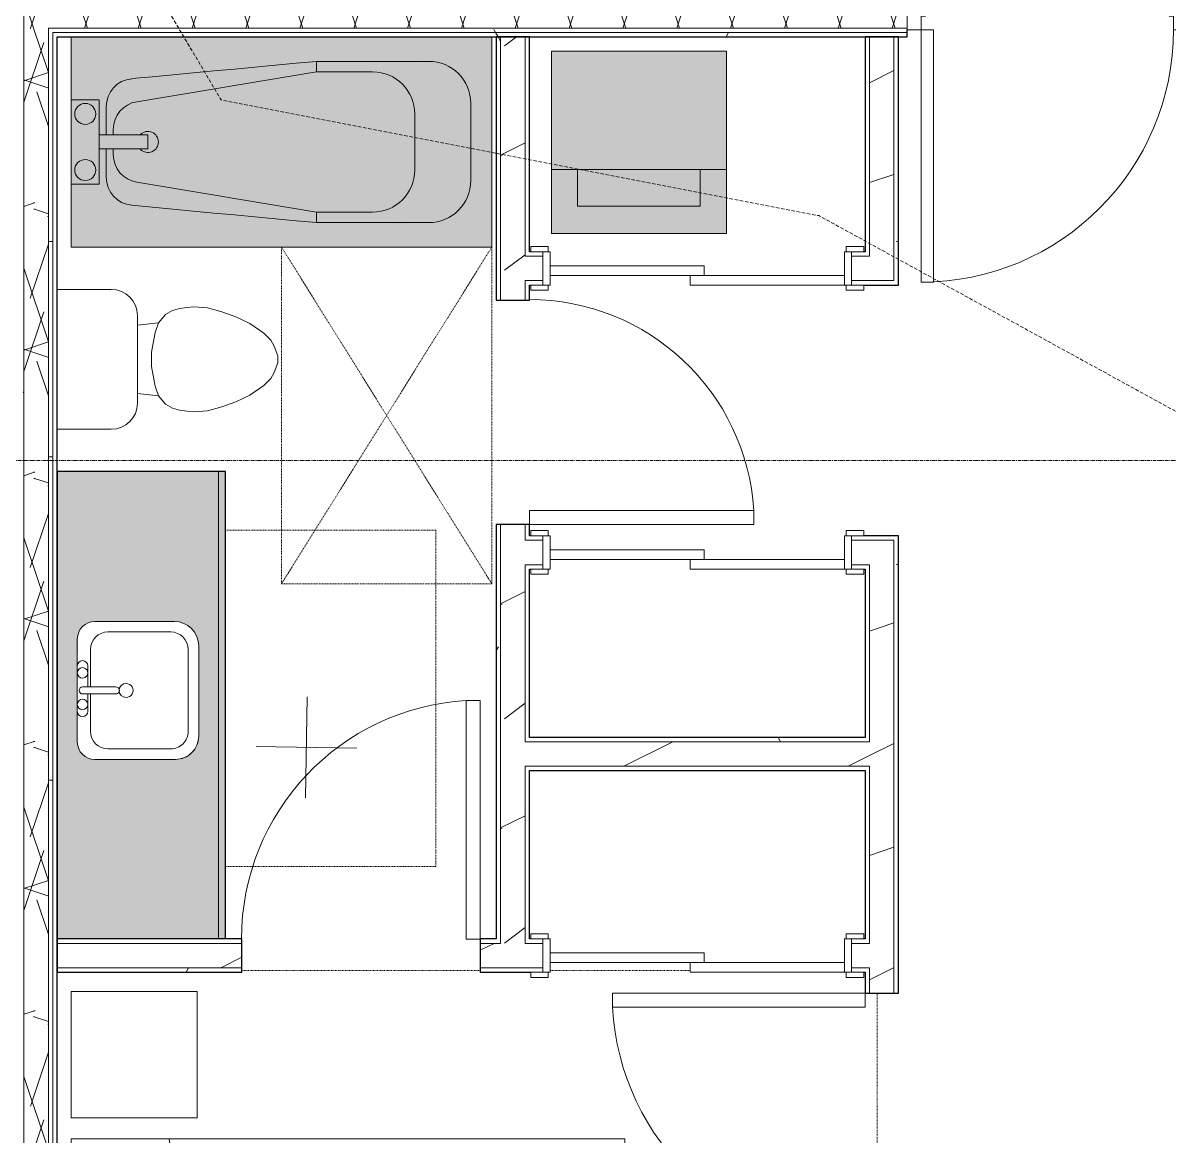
# Model space of a CAD drawing. Header units: inches. Extents: x -10205 to 13964, y -460 to 30702.
# Drawn here: x -3427 to -3263.5, y 10102.2 to 10261 of the extents above; entities that cross this region are included whole.
import ezdxf

# ---------------------------------------------------------------- set-up
doc = ezdxf.new("R2010")
doc.units = ezdxf.units.IN
doc.header["$MEASUREMENT"] = 0
for name, pattern in [('Dash 1_16_', [0.125, 0.0625, -0.0625]), ('Grid Line 1_2_', [0.875, 0.5, -0.125, 0.125, -0.125]), ('Hidden 1_8_', [0.1875, 0.125, -0.0625]), ('IMPORT-DASHED _2_', [0.75, 0.5, -0.25])]:
    doc.linetypes.add(name, pattern=pattern)
for name, color, linetype, lineweight in [('0-1', 7, 'Continuous', 5), ('0-4', 7, 'Continuous', 9), ('00base_6150001_dwg', 147, 'Continuous', 13), ('4', 147, 'Continuous', 13), ('A-DETL-HDLN-1', 7, 'Hidden 1_8_', 9), ('A-DOOR', 31, 'Continuous', 9), ('A-DOOR-3', 7, 'Continuous', 9), ('A-DOOR-4', 250, 'Continuous', 13), ('A-DOOR-6', 31, 'Continuous', 13), ('A-DOOR-FRAM', 31, 'Continuous', 13), ('A-DOOR-FRAM-2', 250, 'Continuous', 13), ('A-WALL', 113, 'Continuous', 9), ('A-WALL-5', 130, 'Continuous', 25), ('A-WALL-6', 7, 'Continuous', 9), ('A-WALL-PATT-3', 7, 'Continuous', 9), ('A-WALL-PATT-4', 8, 'Continuous', 9), ('A-WALL-PATT-5', 111, 'Continuous', 9), ('E_TOPO_DTM_Contours_Major', 147, 'IMPORT-DASHED _2_', 13), ('I-FURN-3', 7, 'Continuous', 9), ('I-FURN-HDLN-2', 254, 'Dash 1_16_', 9), ('I-WALL-2', 2, 'Continuous', 25), ('P-SANR-FIXT-1', 8, 'Continuous', 9), ('P-SANR-FIXT-5', 7, 'Continuous', 9), ('P-SANR-FIXT-6', 254, 'Continuous', 9), ('Q-CASE-2', 254, 'Continuous', 9), ('Q-CASE-5', 130, 'Continuous', 25), ('Q-CASE-6', 7, 'Continuous', 9), ('S-GRID-1', 1, 'Grid Line 1_2_', 9)]:
    doc.layers.add(name, color=color, linetype=linetype, lineweight=lineweight)
pattern_1 = [(0, (0, 0), (61.44, 15.36), [2.534, -43.546, 2.534, -43.546, -245.76]), (0, (0, 0), (61.44, 15.36), [-92.16, 2.534, -89.626, 2.534, -43.546, -107.52]), (0, (0, 0), (61.44, 15.36), [-230.4, 2.534, -28.186, 2.534, -74.266]), (120, (23.04, 7.68), (-44.02215, 45.5286), [2.534, -43.546, 2.534, -43.546, -245.76]), (120, (23.04, 7.68), (-44.02215, 45.5286), [-92.16, 2.534, -89.626, 2.534, -43.546, -107.52]), (120, (23.04, 7.68), (-44.02215, 45.5286), [-230.4, 2.534, -28.186, 2.534, -74.266]), (240, (30.72, 38.4), (-17.41785, -60.8886), [2.534, -43.546, 2.534, -43.546, -245.76]), (240, (30.72, 38.4), (-17.41785, -60.8886), [-92.16, 2.534, -89.626, 2.534, -43.546, -107.52]), (240, (30.72, 38.4), (-17.41785, -60.8886), [-230.4, 2.534, -28.186, 2.534, -74.266])]
pattern_2 = [(216.87, (12.795, 31.987), (95.9612857, 63.9749714), [15.994, -143.942]), (206.565, (31.987, 22.391), (-31.986981, -31.986924), [35.763, -35.763]), (198.435, (31.987, 6.397), (-63.974746, -31.987128), [20.231, -80.922])]
pattern_3 = [(161.57, (0.96, 0.96), (-7.6802237, -0.0009796), [0, -54.643, 6.067, 0]), (18.43, (-0.96, 0.96), (-7.6802237, 0.0009796), [0, -54.643, 6.067, 0]), (108.43, (0.96, 0.96), (3.8382953, -19.2013653), [18.211, -42.499]), (71.57, (-0.96, 0.96), (3.8382953, 19.2013653), [18.211, -42.499])]

# ---------------------------------------------------------------- blocks, each defined once
blk = doc.blocks.new('Single-Flush - 32_ x 84_-1372862-SITE PLAN - CAD FILE')
at = {"layer": 'A-DOOR-3'}
blk.add_arc((16, 2.37), 32.07, 93.5759, 180, dxfattribs=at)
at = {"layer": 'A-DOOR-4'}
for p, q in [((14, 2.37), (14, 34.38)), ((16, 34.38), (14, 34.38)), ((16, 2.37), (16, 34.38)), ((16, 2.37), (14, 2.37))]:
    blk.add_line(p, q, dxfattribs=at)
blk = doc.blocks.new('Stacked Washer and Dryer - 26_x25_ - Private-1372850-SITE PLAN - CAD FILE')
at = {"layer": 'P-SANR-FIXT-1'}
blk.add_hatch(color=256, dxfattribs=at).paths.add_polyline_path([(0, -12.5), (26, -12.5), (26, 12.5), (0, 12.5)], flags=0)
at = {"layer": 'P-SANR-FIXT-5'}
for p, q in [((0, 12.5), (26, 12.5)), ((0, 12.5), (0, -12.5)), ((16.90625, -12.5), (16.90625, 12.5)), ((26, 12.5), (26, -12.5)), ((22.09375, 8.75), (16.90625, 8.75)), ((22.09375, -8.75), (22.09375, 8.75)), ((16.90625, -8.75), (22.09375, -8.75)), ((26, -12.5), (0, -12.5))]:
    blk.add_line(p, q, dxfattribs=at)
blk = doc.blocks.new('Single-Flush - 36_ x 84_-1372839-SITE PLAN - CAD FILE')
at = {"layer": 'A-DOOR-3'}
blk.add_arc((18, 2.37), 36.07, 93.1789, 180, dxfattribs=at)
at = {"layer": 'A-DOOR-4'}
for p, q in [((16, 2.37), (16, 38.39)), ((18, 38.39), (16, 38.39)), ((18, 2.37), (18, 38.39)), ((18, 2.37), (16, 2.37))]:
    blk.add_line(p, q, dxfattribs=at)
blk = doc.blocks.new('Single-Flush - 34_ x 84_-1372840-SITE PLAN - CAD FILE')
at = {"layer": 'A-DOOR-3'}
blk.add_arc((17, 2.37), 34.07, 93.3657, 180, dxfattribs=at)
at = {"layer": 'A-DOOR-4'}
for p, q in [((15, 2.37), (15, 36.38)), ((17, 36.38), (15, 36.38)), ((17, 2.37), (17, 36.38)), ((17, 2.37), (15, 2.37))]:
    blk.add_line(p, q, dxfattribs=at)
blk = doc.blocks.new('FOLDING_SLIDING CLOSET - 42_ x 80_-1372874-SITE PLAN - CAD FILE')
at = {"layer": 'A-DOOR-3'}
for p, q in [((-21.25, 3), (-23.75, 3)), ((-23.75, 3), (-23.75, 2.25)), ((-23.75, 2.25), (-21.25, 2.25)), ((-21.25, 2.25), (-21.25, 3)), ((23.75, 3), (21.25, 3)), ((21.25, 3), (21.25, 2.25)), ((21.25, 2.25), (23.75, 2.25)), ((23.75, 2.25), (23.75, 3)), ((-21.25, -2.5), (-23.75, -2.5)), ((-23.75, -2.5), (-23.75, -3.25)), ((-23.75, -3.25), (-21.25, -3.25)), ((-21.25, -3.25), (-21.25, -2.5)), ((23.75, -2.5), (21.25, -2.5)), ((21.25, -2.5), (21.25, -3.25)), ((21.25, -3.25), (23.75, -3.25)), ((23.75, -3.25), (23.75, -2.5))]:
    blk.add_line(p, q, dxfattribs=at)
at = {"layer": 'A-DOOR-4'}
for p, q in [((1, 2.25), (-21, 2.25)), ((-21, 2.25), (-21, 0.87)), ((1, 0.87), (1, 2.25)), ((-21, 0.87), (1, 0.87)), ((21, 0.87), (-1, 0.87)), ((-1, 0.87), (-1, -0.5)), ((21, -0.5), (21, 0.87)), ((-1, -0.5), (21, -0.5))]:
    blk.add_line(p, q, dxfattribs=at)
at = {"layer": 'A-DOOR-FRAM-2'}
for p, q in [((-21, 2.25), (-22, 2.25)), ((-22, 2.25), (-22, -2.5)), ((-21, -2.5), (-21, 2.25)), ((21, 2.25), (21, -2.5)), ((22, 2.25), (21, 2.25)), ((22, -2.5), (22, 2.25)), ((-22, -2.5), (-21, -2.5)), ((21, -2.5), (22, -2.5))]:
    blk.add_line(p, q, dxfattribs=at)
blk = doc.blocks.new('Bed-Standard - Queen 60_ x 79_-V84-SITE PLAN - CAD FILE')
at = {"layer": 'I-FURN-3'}
for p, q in [((40.69, 37.7), (-19.31, 37.7)), ((-19.31, 37.7), (-19.31, -41.3)), ((40.69, -41.3), (40.69, 37.7)), ((-16.31, 35.7), (-16.31, 23.7)), ((-16.31, 35.7), (37.69, 35.7)), ((37.69, 35.7), (37.69, 23.7)), ((40.69, 23.7), (-19.31, 17.13)), ((-16.31, 23.7), (37.69, 23.7)), ((-19.31, -41.3), (40.69, -41.3))]:
    blk.add_line(p, q, dxfattribs=at)
at = {"layer": 'I-FURN-HDLN-2'}
for p, q in [((-55.31, 37.7), (-55.31, -77.3)), ((64.69, -20.67), (64.69, 13.33)), ((64.69, -50.61), (64.69, -30.61)), ((-55.31, -77.3), (-51.06, -77.3)), ((25.44, -77.3), (61.44, -77.3))]:
    blk.add_line(p, q, dxfattribs=at)
blk = doc.blocks.new('Table-Night Stand - 18_ x 18_ x 24_-1352623-SITE PLAN - CAD FILE')
at = {"layer": 'I-FURN-3'}
for p, q in [((18.15, 18), (0.15, 18)), ((0.15, 18), (0.15, 0)), ((18.15, 0), (18.15, 18)), ((0.15, 0), (18.15, 0))]:
    blk.add_line(p, q, dxfattribs=at)
blk = doc.blocks.new('M_Sink Vanity-Square - 500 x 440mm-1372835-SITE PLAN - CAD FILE')
at = {"layer": 'P-SANR-FIXT-5'}
for p, q in [((-5.72, 10.23), (7.14, 10.23)), ((-5.72, 10.23), (7.14, 10.23)), ((-5.22, 8.73), (6.46, 8.73)), ((-9.22, -4.59), (-9.22, 6.73)), ((-9.22, -4.59), (-9.22, 6.73)), ((10.46, 6.91), (10.46, -4.59)), ((10.46, 6.91), (10.46, -4.59)), ((-7.72, -2.72), (-7.72, 6.23)), ((8.96, 6.23), (8.96, -2.72)), ((0.12, -6.33), (0.12, -1.59)), ((1.12, -6.33), (1.12, -1.59)), ((0.12, -5.22), (-5.22, -5.22)), ((-2.88, -5.59), (0.12, -5.59)), ((6.46, -5.22), (1.12, -5.22)), ((1.12, -5.59), (3.62, -5.59)), ((7.96, -7.09), (-6.72, -7.09)), ((7.96, -7.09), (-6.72, -7.09)), ((3.62, -7.09), (-2.88, -7.09))]:
    blk.add_line(p, q, dxfattribs=at)
for centre, radius, start, end in [((-5.72, 6.73), 3.5, 90, 180), ((-5.72, 6.73), 3.5, 90, 180), ((7.14, 6.91), 3.32, 0, 90), ((7.14, 6.91), 3.32, 360, 90), ((-5.22, 6.23), 2.5, 90, 180), ((6.46, 6.23), 2.5, 360, 90), ((0.62, -0.13), 1, 360, 180), ((0.62, -0.13), 1, 180, 0), ((0.62, -1.59), 0.5, 360, 180), ((-5.22, -2.72), 2.5, 180, 270), ((6.46, -2.72), 2.5, 270, 360), ((-6.72, -4.59), 2.5, 180, 270), ((-6.72, -4.59), 2.5, 180, 270), ((7.96, -4.59), 2.5, 270, 0), ((7.96, -4.59), 2.5, 270, 0), ((-2.88, -6.34), 0.75, 90, 270), ((-1.88, -6.34), 0.75, 360, 180), ((-1.88, -6.34), 0.75, 180, 0), ((0.62, -6.33), 0.5, 180, 0), ((2.62, -6.34), 0.75, 0, 180), ((2.62, -6.34), 0.75, 180, 0), ((3.62, -6.34), 0.75, 270, 90)]:
    blk.add_arc(centre, radius, start, end, dxfattribs=at)
blk = doc.blocks.new('Toilet-Domestic-3D - Toilet-Domestic-3D-V64-SITE PLAN - CAD FILE')
at = {"layer": 'P-SANR-FIXT-5'}
for p, q in [((-9.98, 19.48), (9.98, 19.48)), ((-9.98, 11.75), (-9.98, 19.48)), ((9.98, 19.48), (9.98, 11.75)), ((6.25, 8.02), (-6.25, 8.02)), ((-4.86, 8.02), (-5.21, 5)), ((4.86, 8.02), (5.21, 5)), ((-5.21, 5), (-6.4, 4)), ((-3.84, 5.5), (-5.21, 5)), ((-1, 6), (-3.84, 5.5)), ((1, 6), (-1, 6)), ((3.84, 5.5), (1, 6)), ((5.21, 5), (3.84, 5.5)), ((6.4, 4), (5.21, 5)), ((-6.4, 4), (-6.97, 3)), ((6.97, 3), (6.4, 4)), ((-7.24, 2), (-7.41, 1)), ((-6.97, 3), (-7.24, 2)), ((7.24, 2), (6.97, 3)), ((7.41, 1), (7.24, 2)), ((-7.41, 1), (-7.5, 0)), ((7.5, 0), (7.41, 1)), ((-7.5, 0), (-7.33, -1.99)), ((7.33, -1.99), (7.5, 0)), ((-7.33, -1.99), (-6.79, -4)), ((6.79, -4), (7.33, -1.99)), ((-6.79, -4), (-6.06, -6)), ((6.06, -6), (6.79, -4)), ((-6.06, -6), (-5.13, -8)), ((5.13, -8), (6.06, -6)), ((-5.13, -8), (-3.74, -10)), ((3.74, -10), (5.13, -8)), ((-3.74, -10), (-2.74, -11)), ((-2.74, -11), (-1.87, -11.5)), ((1.87, -11.5), (2.74, -11)), ((2.74, -11), (3.74, -10)), ((-1.87, -11.5), (-0.5, -12)), ((-0.5, -12), (0.5, -12)), ((0.5, -12), (1.87, -11.5))]:
    blk.add_line(p, q, dxfattribs=at)
for centre, start, end in [((-6.25, 11.75), 180, 270), ((6.25, 11.75), 270, 360)]:
    blk.add_arc(centre, 3.73, start, end, dxfattribs=at)
blk = doc.blocks.new('OD_CW_Base Cabinet - OD_CW_Base Cabinet-1502886-SITE PLAN - CAD FILE')
at = {"layer": 'Q-CASE-2'}
h = blk.add_hatch(color=256, dxfattribs=at)
h.paths.add_polyline_path([(2.97, 24), (2.97, 1), (69.63, 1), (69.63, 24), (39.45, 24)], flags=0)
h.paths.add_polyline_path([(28.57, 18.63), (28.66, 19.27), (28.91, 19.88), (29.3, 20.39), (29.82, 20.79), (30.42, 21.04), (31.07, 21.13), (46.4, 21.04), (47.01, 20.79), (47.52, 20.39), (47.92, 19.88), (48.18, 19.19), (48.26, 18.63), (48.26, 7.3), (48.14, 6.4), (47.79, 5.55), (47.23, 4.83), (46.51, 4.27), (45.66, 3.92), (44.76, 3.8), (31.89, 3.8), (31.03, 3.92), (30.23, 4.25), (29.54, 4.77), (29.02, 5.46), (28.68, 6.26), (28.57, 7.12)], flags=0)
blk.add_hatch(color=256, dxfattribs=at).paths.add_polyline_path([(2.97, 0), (69.63, 0), (69.63, 1), (2.97, 1)], flags=0)
at = {"layer": 'Q-CASE-5'}
for p, q in [((69.63, 24), (2.97, 24)), ((69.63, 0), (69.63, 24)), ((2.97, 0), (69.63, 0))]:
    blk.add_line(p, q, dxfattribs=at)
at = {"layer": 'Q-CASE-6'}
for p, q in [((2.97, 24), (69.63, 24)), ((69.63, 24), (69.63, 1)), ((2.97, 1), (69.63, 1)), ((69.63, 1), (2.97, 1)), ((69.63, 0), (2.97, 0)), ((69.63, 1), (69.63, 0))]:
    blk.add_line(p, q, dxfattribs=at)
blk = doc.blocks.new('Bath Tub - Maestro - 60_x30_-V73-SITE PLAN - CAD FILE')
at = {"layer": 'P-SANR-FIXT-6'}
for points in [[(60, 25), (60, 30), (0, 30), (0, 21), (4, 21), (4, 16), (5, 16), (5.05, 20.7), (5.21, 21.33), (5.48, 21.94), (5.83, 22.49), (6.27, 22.97), (6.79, 23.38), (7.36, 23.69), (7.98, 23.91), (9.35, 24.09), (35, 26.5), (51, 26.5), (52.55, 26.3), (54, 25.7), (55.24, 24.74), (56.3, 23.25), (56.8, 22.05), (57, 20.5), (57, 9.5), (56.91, 8.46), (56.64, 7.45), (56.2, 6.5), (55.6, 5.64), (54.86, 4.9), (54, 4.3), (53.05, 3.86), (52.04, 3.59), (51, 3.5), (35, 3.5), (7.98, 6.09), (7.36, 6.31), (6.79, 6.62), (6.27, 7.03), (5.83, 7.51), (5.48, 8.06), (5.21, 8.67), (5.05, 9.3), (5, 9.96), (5, 14), (4, 13.96), (4, 9), (0, 9), (0, 0), (60, 0), (60, 5)], [(35, 25.91), (35, 26.5), (8.63, 24.03), (9.35, 20.74), (35, 25), (35, 25.46)], [(51, 26.5), (35, 26.5), (35, 25), (43, 25), (49.91, 26.3)], [(57, 20.5), (56.8, 22.05), (56.2, 23.5), (55.24, 24.74), (54, 25.7), (52.55, 26.3), (51, 26.5), (43, 25), (44.55, 24.8), (46, 24.2), (47.24, 23.24), (48.2, 22), (48.8, 20.5), (49, 19), (56.8, 20.46)], [(49, 11), (49, 19), (48.8, 20.55), (48.16, 22.05), (47.03, 23.4), (46, 24.2), (44.55, 24.8), (42.5, 25), (34.79, 24.97), (9.02, 20.63), (8.03, 20.28), (6.82, 19.17), (6.24, 18.17), (6, 16.8), (6, 16), (10.94, 16), (10.94, 14), (6, 14), (6, 13.2), (6.24, 11.83), (6.98, 10.59), (8.03, 9.72), (9.35, 9.26), (35, 5), (43, 5), (44.55, 5.2), (46.03, 5.83), (47.28, 6.81), (48.2, 8), (48.8, 9.5), (48.9, 10.25)], [(9.35, 20.74), (8.63, 24.03), (7.98, 23.91), (7.35, 23.69), (6.74, 23.34), (6.27, 22.97), (5.72, 22.32), (5.48, 21.94), (5.21, 21.33), (5.05, 20.7), (5.05, 19.87), (6, 16.8), (6.24, 18.17), (6.98, 19.41), (8.2, 20.34), (9.06, 20.64)], [(57, 20.5), (49, 19), (49, 11), (57, 9.5), (57, 19.75)], [(10.94, 14), (10.94, 16), (4, 16), (4, 14), (9.35, 14)], [(9.35, 9.26), (8.03, 9.72), (6.95, 10.62), (6.24, 11.83), (6, 13.2), (5, 9.96), (5.05, 9.3), (5.24, 8.6), (5.72, 7.68), (5.87, 7.47), (6.33, 6.98), (6.79, 6.62), (7.36, 6.31), (8, 6.08), (8.63, 5.97), (9.17, 8.44)], [(57, 9.5), (49, 11), (48.8, 9.45), (48.12, 7.9), (47.24, 6.76), (46, 5.8), (44.55, 5.2), (43.07, 4.99), (51, 3.5), (52.04, 3.59), (53.05, 3.86), (54, 4.3), (54.95, 5), (55.72, 5.83), (56.34, 6.81), (56.76, 7.9), (56.93, 8.66)], [(35, 4.91), (35, 5), (9.35, 9.26), (8.63, 5.97), (35, 3.5), (35, 4.87)], [(51, 3.5), (43, 5), (35, 5), (35, 3.5), (49, 3.5)]]:
    blk.add_hatch(color=256, dxfattribs=at).paths.add_polyline_path(points, flags=0)
h = blk.add_hatch(color=256, dxfattribs=at)
h.paths.add_polyline_path([(4, 13.96), (4, 21), (0, 21), (0, 9), (4, 9), (4, 12.5)], flags=0)
h.paths.add_polyline_path([(3.5, 11), (3.45, 10.61), (3.3, 10.25), (3.06, 9.94), (2.75, 9.7), (2.39, 9.55), (2, 9.5), (1.61, 9.55), (1.25, 9.7), (0.94, 9.94), (0.7, 10.25), (0.55, 10.61), (0.5, 11), (0.55, 11.39), (0.7, 11.75), (0.94, 12.06), (1.25, 12.3), (1.61, 12.45), (2, 12.5), (2.39, 12.45), (2.75, 12.3), (3.06, 12.06), (3.33, 11.67), (3.45, 11.39)], flags=0)
h.paths.add_polyline_path([(3.5, 19), (3.33, 18.33), (3.3, 18.25), (3.02, 17.91), (2.75, 17.7), (2.39, 17.55), (2, 17.5), (1.61, 17.55), (1.25, 17.7), (0.94, 17.94), (0.7, 18.25), (0.55, 18.61), (0.5, 19), (0.55, 19.39), (0.7, 19.75), (0.94, 20.06), (1.25, 20.3), (1.61, 20.45), (2, 20.5), (2.39, 20.45), (2.75, 20.3), (3.06, 20.06), (3.3, 19.75), (3.45, 19.39)], flags=0)
h = blk.add_hatch(color=256, dxfattribs=at)
h.paths.add_polyline_path([(3.5, 19), (3.45, 19.39), (3.3, 19.75), (3.06, 20.06), (2.75, 20.3), (2.38, 20.45), (2, 20.5), (1.61, 20.45), (1.25, 20.3), (0.94, 20.06), (0.7, 19.75), (0.55, 19.39), (0.5, 19), (0.55, 18.61), (0.7, 18.25), (0.94, 17.94), (1.25, 17.7), (1.61, 17.55), (2, 17.5), (2.39, 17.55), (3.02, 17.91), (3.06, 17.94), (3.33, 18.33), (3.45, 18.61)], flags=0)
h.paths.add_polyline_path([(3.5, 11), (3.33, 11.67), (3.3, 11.75), (3.06, 12.06), (2.75, 12.3), (2.39, 12.45), (2, 12.5), (1.61, 12.45), (1.25, 12.3), (0.94, 12.06), (0.7, 11.75), (0.55, 11.39), (0.5, 11), (0.55, 10.61), (0.7, 10.25), (0.94, 9.94), (1.25, 9.7), (1.61, 9.55), (2, 9.5), (2.39, 9.55), (2.75, 9.7), (3.06, 9.94), (3.3, 10.25), (3.45, 10.61)], flags=0)
h = blk.add_hatch(color=256, dxfattribs=at)
h.paths.add_polyline_path([(6, 16), (5.92, 17.06), (5, 20.04), (5, 16), (5.76, 16)], flags=0)
h.paths.add_polyline_path([(6, 14), (5, 14), (5.05, 10.13), (6, 13.2)], flags=0)
at = {"layer": 'P-SANR-FIXT-5'}
for p, q in [((0, 30), (0, 21)), ((60, 0), (60, 30)), ((35, 26.5), (51, 26.5)), ((35, 26.5), (35, 25)), ((35, 25), (9.35, 20.74)), ((43, 25), (35, 25)), ((4, 21), (0, 21)), ((0, 21), (0, 9)), ((4, 16), (4, 21)), ((5, 16), (5, 20.04)), ((57, 20.5), (57, 9.5)), ((49, 11), (49, 19)), ((6, 16.8), (6, 16)), ((4, 14), (4, 16)), ((4, 16), (10.94, 16)), ((10.94, 14), (10.94, 16)), ((4, 9), (4, 14)), ((10.94, 14), (4, 14)), ((5, 9.96), (5, 14)), ((6, 14), (6, 13.2)), ((0, 9), (0, 0)), ((0, 9), (4, 9)), ((9.35, 9.26), (35, 5)), ((35, 3.5), (35, 5)), ((35, 5), (43, 5)), ((51, 3.5), (35, 3.5)), ((0, 0), (60, 0))]:
    blk.add_line(p, q, dxfattribs=at)
at = {"layer": 'P-SANR-FIXT-5', "flags": 128}
for points in [[(8.63, 24.03), (11.56, 24.3), (14.49, 24.58), (17.42, 24.85), (20.35, 25.13), (23.28, 25.4), (26.21, 25.68), (29.14, 25.95), (32.07, 26.23), (35, 26.5)], [(35, 3.5), (32.07, 3.77), (29.14, 4.05), (26.21, 4.32), (23.28, 4.6), (20.35, 4.87), (17.42, 5.15), (14.49, 5.42), (11.56, 5.7), (8.63, 5.97)]]:
    blk.add_lwpolyline(points, dxfattribs=at)
at = {"layer": 'P-SANR-FIXT-5'}
for centre, radius, start, end in [((51, 20.5), 6, 360, 90), ((43, 19), 6, 360, 90), ((9, 20.04), 4, 95.3558, 180), ((2, 19), 1.5, 360, 180), ((10, 16.8), 4, 99.4223, 180), ((2, 19), 1.5, 180, 360), ((10.94, 15), 1.5, 360, 135), ((10.94, 15), 1.5, 225, 360), ((10, 13.2), 4, 180, 260.5777), ((2, 11), 1.5, 360, 180), ((2, 11), 1.5, 180, 360), ((9, 9.96), 4, 180, 264.6442), ((43, 11), 6, 270, 0), ((51, 9.5), 6, 270, 360)]:
    blk.add_arc(centre, radius, start, end, dxfattribs=at)
blk = doc.blocks.new('1750 Ox - Unit Layouts_rvt-1-SITE PLAN - CAD FILE')
at = {"layer": 'A-WALL-PATT-3'}
h = blk.add_hatch(dxfattribs=at)
h.set_pattern_fill('FP_2', color=256, style=0, pattern_type=2)
h.set_pattern_definition(pattern_1)
h.paths.add_polyline_path([(-3358.87, 10130.34), (-3358.87, 10189.46), (-3359.5, 10189.46), (-3359.5, 10130.34)], flags=0)
h.paths.add_polyline_path([(-3358.87, 10221.46), (-3358.87, 10259), (-3359.5, 10259), (-3359.5, 10221.46)], flags=0)
h = blk.add_hatch(dxfattribs=at)
h.set_pattern_fill('FP_2', color=256, style=0, pattern_type=2)
h.set_pattern_definition(pattern_1)
h.paths.add_polyline_path([(-3302.75, 10223.6), (-3302.12, 10223.6), (-3302.12, 10259), (-3302.75, 10259), (-3302.75, 10224.23)], flags=0)
h = blk.add_hatch(dxfattribs=at)
h.set_pattern_fill('FP_2', color=256, style=0, pattern_type=2)
h.set_pattern_definition(pattern_1)
h.paths.add_polyline_path([(-3302.12, 10125.59), (-3302.12, 10187.21), (-3302.75, 10187.21), (-3302.75, 10125.59)], flags=0)
h = blk.add_hatch(dxfattribs=at)
h.set_pattern_fill('FP_2', color=256, style=0, pattern_type=2)
h.set_pattern_definition(pattern_1)
h.paths.add_polyline_path([(-3354.75, 10158.46), (-3306.87, 10158.46), (-3306.87, 10159.09), (-3354.75, 10159.09)], flags=0)
h = blk.add_hatch(dxfattribs=at)
h.set_pattern_fill('FP_2', color=256, style=0, pattern_type=2)
h.set_pattern_definition(pattern_1)
h.paths.add_polyline_path([(-3306.87, 10125.59), (-3306.25, 10125.59), (-3306.25, 10126.21), (-3308.81, 10126.21), (-3308.81, 10125.59), (-3307.06, 10125.59)], flags=0)
h.paths.add_polyline_path([(-3354.56, 10125.59), (-3352.81, 10125.59), (-3352.81, 10126.21), (-3361.75, 10126.21), (-3361.75, 10125.59), (-3354.75, 10125.59)], flags=0)
h.paths.add_polyline_path([(-3399.11, 10125.59), (-3395.75, 10125.59), (-3395.75, 10126.21), (-3422.11, 10126.21), (-3422.11, 10125.59), (-3402.12, 10125.59)], flags=0)
h = blk.add_hatch(dxfattribs=at)
h.set_pattern_fill('FP_2', color=256, style=0, pattern_type=2)
h.set_pattern_definition(pattern_1)
h.paths.add_polyline_path([(-3302.12, 10018.71), (-3302.12, 10045.69), (-3302.75, 10045.69), (-3302.75, 10018.71)], flags=0)
h.paths.add_polyline_path([(-3302.29, 10049.19), (-3302.12, 10049.19), (-3302.12, 10086.59), (-3302.75, 10086.59), (-3302.75, 10049.19)], flags=0)
h.paths.add_polyline_path([(-3302.75, 10122.59), (-3302.12, 10122.59), (-3302.12, 10125.59), (-3302.75, 10125.59)], flags=0)
at = {"layer": 'A-WALL-PATT-4'}
h = blk.add_hatch(dxfattribs=at)
h.set_pattern_fill('FP_4', color=256, style=0, pattern_type=2)
h.set_pattern_definition(pattern_2)
h.paths.add_polyline_path([(-3355.37, 10129.71), (-3355.37, 10189.46), (-3358.87, 10189.46), (-3358.87, 10129.71), (-3355.39, 10129.71)], flags=0)
h.paths.add_polyline_path([(-3358.87, 10221.46), (-3355.37, 10221.46), (-3355.37, 10259), (-3358.87, 10259), (-3358.87, 10230.96)], flags=0)
h = blk.add_hatch(dxfattribs=at)
h.set_pattern_fill('FP_4', color=256, style=0, pattern_type=2)
h.set_pattern_definition(pattern_2)
h.paths.add_polyline_path([(-3306.25, 10224.23), (-3302.75, 10224.23), (-3302.75, 10259), (-3306.25, 10259), (-3306.25, 10227.73)], flags=0)
h = blk.add_hatch(dxfattribs=at)
h.set_pattern_fill('FP_4', color=256, style=0, pattern_type=2)
h.set_pattern_definition(pattern_2)
h.paths.add_polyline_path([(-3306.25, 10126.21), (-3302.75, 10126.21), (-3302.76, 10183.71), (-3306.25, 10183.71), (-3306.25, 10129.71)], flags=0)
h = blk.add_hatch(dxfattribs=at)
h.set_pattern_fill('FP_4', color=256, style=0, pattern_type=2)
h.set_pattern_definition(pattern_2)
h.paths.add_polyline_path([(-3355.37, 10154.96), (-3306.25, 10154.96), (-3306.25, 10158.46), (-3355.37, 10158.46)], flags=0)
h = blk.add_hatch(dxfattribs=at)
h.set_pattern_fill('FP_4', color=256, style=0, pattern_type=2)
h.set_pattern_definition(pattern_2)
h.paths.add_polyline_path([(-3308.81, 10126.21), (-3306.25, 10126.21), (-3306.25, 10129.71), (-3308.81, 10129.71)], flags=0)
h.paths.add_polyline_path([(-3358.87, 10126.21), (-3352.81, 10126.21), (-3352.81, 10129.71), (-3361.75, 10129.71), (-3361.75, 10126.21)], flags=0)
h.paths.add_polyline_path([(-3422.11, 10126.21), (-3395.75, 10126.21), (-3395.75, 10129.71), (-3422.11, 10129.71), (-3422.11, 10128.11)], flags=0)
h = blk.add_hatch(dxfattribs=at)
h.set_pattern_fill('FP_4', color=256, style=0, pattern_type=2)
h.set_pattern_definition(pattern_2)
h.paths.add_polyline_path([(-3305.42, 10018.71), (-3302.75, 10018.71), (-3302.75, 10086.59), (-3306.25, 10086.59), (-3306.25, 10018.71)], flags=0)
h.paths.add_polyline_path([(-3306.25, 10122.59), (-3302.75, 10122.59), (-3302.75, 10126.21), (-3306.25, 10126.21), (-3306.25, 10125.59)], flags=0)
at = {"layer": 'A-DETL-HDLN-1'}
for p, q in [((-3390.11, 10181), (-3390.11, 10229)), ((-3390.11, 10181), (-3360.11, 10229)), ((-3390.11, 10229), (-3360.11, 10181)), ((-3360.11, 10229), (-3360.11, 10181)), ((-3398.11, 10188.66), (-3368.11, 10188.66)), ((-3368.11, 10188.66), (-3368.11, 10140.66)), ((-3360.11, 10181), (-3390.11, 10181)), ((-3368.11, 10140.66), (-3398.11, 10140.66))]:
    blk.add_line(p, q, dxfattribs=at)
at = {"layer": 'A-WALL-5'}
for p, q in [((-3359.5, 10259), (-3359.5, 10221.46)), ((-3354.75, 10259), (-3359.5, 10259)), ((-3354.75, 10228.35), (-3354.75, 10259)), ((-3306.87, 10259), (-3306.87, 10228.35)), ((-3302.12, 10259), (-3306.87, 10259)), ((-3302.12, 10223.6), (-3302.12, 10259)), ((-3354.56, 10228.35), (-3354.75, 10228.35)), ((-3306.87, 10228.35), (-3307.06, 10228.35)), ((-3354.75, 10221.46), (-3354.75, 10223.6)), ((-3354.75, 10223.6), (-3354.56, 10223.6)), ((-3307.06, 10223.6), (-3306.87, 10223.6)), ((-3306.87, 10223.6), (-3302.75, 10223.6)), ((-3302.75, 10223.6), (-3302.12, 10223.6)), ((-3359.5, 10221.46), (-3354.75, 10221.46)), ((-3359.5, 10189.46), (-3359.5, 10130.34)), ((-3354.75, 10189.46), (-3359.5, 10189.46)), ((-3354.75, 10187.84), (-3354.75, 10189.46)), ((-3354.56, 10187.84), (-3354.75, 10187.84)), ((-3302.12, 10187.84), (-3307.06, 10187.84)), ((-3302.12, 10187.21), (-3302.12, 10187.84)), ((-3302.12, 10183.09), (-3302.12, 10187.21)), ((-3354.75, 10183.09), (-3354.56, 10183.09)), ((-3354.75, 10159.09), (-3354.75, 10183.09)), ((-3307.06, 10183.09), (-3306.87, 10183.09)), ((-3306.87, 10183.09), (-3306.87, 10159.09)), ((-3302.12, 10125.59), (-3302.12, 10183.09)), ((-3306.87, 10159.09), (-3354.75, 10159.09)), ((-3354.75, 10130.34), (-3354.75, 10154.34)), ((-3354.75, 10154.34), (-3306.87, 10154.34)), ((-3306.87, 10154.34), (-3306.87, 10130.34)), ((-3395.75, 10130.34), (-3422.11, 10130.34)), ((-3422.11, 10130.34), (-3422.11, 10125.59)), ((-3395.75, 10125.59), (-3395.75, 10130.34)), ((-3359.5, 10130.34), (-3361.75, 10130.34)), ((-3361.75, 10130.34), (-3361.75, 10125.59)), ((-3354.56, 10130.34), (-3354.75, 10130.34)), ((-3306.87, 10130.34), (-3307.06, 10130.34)), ((-3422.11, 10125.59), (-3395.75, 10125.59)), ((-3361.75, 10125.59), (-3354.56, 10125.59)), ((-3307.06, 10125.59), (-3306.87, 10125.59)), ((-3306.87, 10125.59), (-3306.87, 10122.59)), ((-3302.12, 10122.59), (-3302.12, 10125.59)), ((-3306.87, 10122.59), (-3302.12, 10122.59))]:
    blk.add_line(p, q, dxfattribs=at)
at = {"layer": 'A-WALL-6'}
for p, q in [((-3358.87, 10221.46), (-3358.87, 10259)), ((-3355.37, 10227.73), (-3355.37, 10259)), ((-3306.25, 10227.73), (-3306.25, 10259)), ((-3302.75, 10224.23), (-3302.75, 10259)), ((-3354.75, 10227.73), (-3355.37, 10227.73)), ((-3352.81, 10227.73), (-3354.75, 10227.73)), ((-3306.87, 10227.73), (-3308.81, 10227.73)), ((-3306.25, 10227.73), (-3306.87, 10227.73)), ((-3355.37, 10221.46), (-3355.37, 10224.23)), ((-3354.75, 10224.23), (-3355.37, 10224.23)), ((-3352.81, 10224.23), (-3354.75, 10224.23)), ((-3306.87, 10224.23), (-3308.81, 10224.23)), ((-3306.25, 10224.23), (-3306.87, 10224.23)), ((-3302.75, 10224.23), (-3306.25, 10224.23)), ((-3358.87, 10130.34), (-3358.87, 10189.46)), ((-3355.37, 10187.21), (-3355.37, 10189.46)), ((-3354.75, 10187.21), (-3355.37, 10187.21)), ((-3352.81, 10187.21), (-3354.75, 10187.21)), ((-3302.75, 10187.21), (-3308.81, 10187.21)), ((-3302.75, 10187.21), (-3302.75, 10183.71)), ((-3354.75, 10183.71), (-3355.37, 10183.71)), ((-3355.37, 10158.46), (-3355.37, 10183.71)), ((-3352.81, 10183.71), (-3354.75, 10183.71)), ((-3306.25, 10183.71), (-3308.81, 10183.71)), ((-3306.25, 10183.71), (-3306.25, 10183.09)), ((-3306.25, 10183.09), (-3306.25, 10158.46)), ((-3302.75, 10183.71), (-3302.75, 10183.09)), ((-3302.75, 10183.09), (-3302.75, 10126.21)), ((-3354.75, 10158.46), (-3355.37, 10158.46)), ((-3306.87, 10158.46), (-3354.75, 10158.46)), ((-3306.87, 10158.46), (-3306.25, 10158.46)), ((-3355.37, 10130.34), (-3355.37, 10154.96)), ((-3354.75, 10154.96), (-3355.37, 10154.96)), ((-3306.87, 10154.96), (-3354.75, 10154.96)), ((-3306.87, 10154.96), (-3306.25, 10154.96)), ((-3306.25, 10154.96), (-3306.25, 10129.71)), ((-3422.11, 10129.71), (-3395.75, 10129.71)), ((-3361.75, 10129.71), (-3358.87, 10129.71)), ((-3358.87, 10129.71), (-3358.87, 10130.34)), ((-3355.37, 10129.71), (-3355.37, 10130.34)), ((-3355.37, 10129.71), (-3352.81, 10129.71)), ((-3308.81, 10129.71), (-3306.87, 10129.71)), ((-3306.25, 10129.71), (-3306.87, 10129.71)), ((-3422.11, 10126.21), (-3395.75, 10126.21)), ((-3361.75, 10126.21), (-3352.81, 10126.21)), ((-3308.81, 10126.21), (-3306.87, 10126.21)), ((-3306.25, 10126.21), (-3306.87, 10126.21)), ((-3306.25, 10125.59), (-3306.25, 10126.21)), ((-3306.25, 10125.59), (-3306.25, 10122.59)), ((-3302.75, 10125.59), (-3302.75, 10126.21)), ((-3302.75, 10125.59), (-3302.75, 10122.59))]:
    blk.add_line(p, q, dxfattribs=at)
at = {"layer": '0-4'}
for name, p in [('Bath Tub - Maestro - 60_x30_-V73-SITE PLAN - CAD FILE', (-3420.11, 10229)), ('Single-Flush - 34_ x 84_-1372840-SITE PLAN - CAD FILE', (-3378.75, 10127.96))]:
    blk.add_blockref(name, p, dxfattribs=at)
for name, p, rotation in [('Stacked Washer and Dryer - 26_x25_ - Private-1372850-SITE PLAN - CAD FILE', (-3339.12, 10256.96), 269.9999999999935), ('FOLDING_SLIDING CLOSET - 42_ x 80_-1372874-SITE PLAN - CAD FILE', (-3330.81, 10225.85), 180), ('Toilet-Domestic-3D - Toilet-Domestic-3D-V64-SITE PLAN - CAD FILE', (-3402.64, 10213), 89.99999999999706), ('Single-Flush - 32_ x 84_-1372862-SITE PLAN - CAD FILE', (-3357.12, 10205.46), 269.9999999999975), ('OD_CW_Base Cabinet - OD_CW_Base Cabinet-1502886-SITE PLAN - CAD FILE', (-3398.11, 10127.37), 90.00000000000094), ('FOLDING_SLIDING CLOSET - 42_ x 80_-1372874-SITE PLAN - CAD FILE', (-3330.81, 10185.34), 180), ('M_Sink Vanity-Square - 500 x 440mm-1372835-SITE PLAN - CAD FILE', (-3412.15, 10166.4), 269.9999999999962), ('FOLDING_SLIDING CLOSET - 42_ x 80_-1372874-SITE PLAN - CAD FILE', (-3330.81, 10127.84), 180), ('Bed-Standard - Queen 60_ x 79_-V84-SITE PLAN - CAD FILE', (-3382.42, 10061.15), 89.99999999999106), ('Table-Night Stand - 18_ x 18_ x 24_-1352623-SITE PLAN - CAD FILE', (-3402.12, 10104.69), 89.9999999999866), ('Single-Flush - 36_ x 84_-1372839-SITE PLAN - CAD FILE', (-3304.5, 10104.59), 89.999999999998)]:
    blk.add_blockref(name, p, dxfattribs=dict(at, rotation=rotation))
blk = doc.blocks.new('HOLLOW METAL - UNIT DOOR-1759144-SITE PLAN - CAD FILE')
at = {"layer": 'A-DOOR'}
blk.add_arc((18, 2.25), 36, 90, 180, dxfattribs=at)
at = {"layer": 'A-DOOR-6'}
for p, q in [((18, 38.25), (16.25, 38.25)), ((16.25, 38.25), (16.25, 2.25)), ((18, 2.25), (18, 38.25)), ((16.25, 2.25), (18, 2.25))]:
    blk.add_line(p, q, dxfattribs=at)
at = {"layer": 'A-DOOR-FRAM'}
for p, q in [((-18, 2.25), (-20, 2.25)), ((-20, 2.25), (-20, -3.5)), ((-18, 0.3125), (-18, 2.25)), ((18, 2.25), (18, 0.3125)), ((20, 2.25), (18, 2.25)), ((20, -3.5), (20, 2.25)), ((-17.375, 0.3125), (-18, 0.3125)), ((-17.375, -1.5625), (-17.375, 0.3125)), ((18, 0.3125), (17.375, 0.3125)), ((17.375, 0.3125), (17.375, -1.5625)), ((-18, -3.5), (-18, -1.5625)), ((-18, -1.5625), (-17.375, -1.5625)), ((17.375, -1.5625), (18, -1.5625)), ((18, -1.5625), (18, -3.5)), ((-20, -3.5), (-18, -3.5)), ((18, -3.5), (20, -3.5))]:
    blk.add_line(p, q, dxfattribs=at)
blk = doc.blocks.new('00base_6150001_dwg-1748108-SITE PLAN - CAD FILE')
at = {"layer": '4'}
for p, q in [((4038755.3, 3369111.77), (4038755.3, 3369126.17)), ((4038748.1, 3369118.97), (4038762.5, 3369118.97))]:
    blk.add_line(p, q, dxfattribs=at)
at = {"layer": 'E_TOPO_DTM_Contours_Major', "flags": 128}
blk.add_lwpolyline([(4039185.28, 3366385.9), (4039236.96, 3366428.01), (4039310.9, 3366558.93), (4039395.43, 3366736.38), (4039442.19, 3366832.2), (4039446.28, 3366891.47), (4039444.71, 3366908.7), (4039428.99, 3366916.17), (4039182.95, 3366943.65), (4039155.72, 3366951.08), (4039134.81, 3367123.57), (4039114.98, 3367345.37), (4039112.59, 3367404.33), (4039093.58, 3367523.69), (4039147.89, 3367622.22), (4039070.35, 3367588.6), (4039029.82, 3367668.24), (4039028.05, 3367674.28), (4039029.81, 3367678.89), (4039046.46, 3367729.76), (4039040.27, 3367752.22), (4039030.03, 3367767.88), (4038907.01, 3367865.98), (4039075.96, 3367854.79), (4039101.84, 3367902.83), (4039127.31, 3367949.13), (4039159.64, 3368102.96), (4039186.14, 3368165.4), (4039194.32, 3368228.49), (4039195.79, 3368377.64), (4039196.92, 3368445.63), (4039161.87, 3368522.98), (4039105.56, 3368787.9), (4039092.14, 3368843.69), (4039079.32, 3368875.69), (4039075.05, 3369163.69), (4039051.83, 3369177.47), (4038970.02, 3369207.83), (4038847.44, 3369132.69), (4038832.35, 3369047.15), (4038775.22, 3368938.71), (4038765.94, 3368818.54), (4038732.53, 3368753.8), (4038577.16, 3368486.65), (4038551.79, 3368421.54), (4038549.6, 3368090.19), (4038564.15, 3368078.9), (4038767.6, 3367912.31), (4038600.28, 3367799), (4038536.12, 3367569.15), (4038525.66, 3367547.47), (4038505.55, 3367502.59), (4038473.23, 3367300.54), (4038496.22, 3367175.66), (4038516.6, 3367146.82), (4038631.34, 3366953.1), (4038678.42, 3366918.73), (4038688.37, 3366908.91), (4038766.13, 3366864.55), (4038850.28, 3366866.48), (4038941.27, 3366785.99), (4039043.47, 3366735.87), (4039092.59, 3366522.06), (4039110.92, 3366424.81)], close=True, dxfattribs=at)

msp = doc.modelspace()

# ---------------------------------------------------------------- hatches: boundary and pattern name
at = {"layer": 'A-WALL-PATT-5'}
h = msp.add_hatch(dxfattribs=at)
h.set_pattern_fill('FP_5', color=256, style=0, pattern_type=2)
h.set_pattern_definition(pattern_3)
h.paths.add_polyline_path([(-3245.77, 10260.25), (-3135.37, 10260.25), (-3135.37, 10263.75), (-3260.87, 10263.75), (-3260.87, 10260.25), (-3251.37, 10260.25)], flags=0)
h.paths.add_polyline_path([(-3423.37, 10260.25), (-3300.87, 10260.25), (-3300.87, 10263.75), (-3426.87, 10263.75), (-3426.87, 10260.25)], flags=0)
h = msp.add_hatch(dxfattribs=at)
h.set_pattern_fill('FP_2', color=256, style=0, pattern_type=2)
h.set_pattern_definition(pattern_1)
h.paths.add_polyline_path([(-3313.45, 10259), (-3300.87, 10259), (-3300.87, 10259.63), (-3422.75, 10259.63), (-3422.75, 10259), (-3326.62, 10259)], flags=0)
h.paths.add_polyline_path([(-3140.12, 10259), (-3139.5, 10259), (-3139.5, 10259.63), (-3260.87, 10259.63), (-3260.87, 10259), (-3209.6, 10259)], flags=0)
h.paths.add_polyline_path([(-3134.12, 10259), (-3134.12, 10259.63), (-3134.75, 10259.63), (-3134.72, 10259)], flags=0)
h.paths.add_polyline_path([(-3428.12, 10259), (-3427.5, 10259), (-3427.5, 10259.63), (-3428.12, 10259.63)], flags=0)
h = msp.add_hatch(dxfattribs=at)
h.set_pattern_fill('FP_2', color=256, style=0, pattern_type=2)
h.set_pattern_definition(pattern_1)
h.paths.add_polyline_path([(-3365.38, 10259.63), (-3300.87, 10259.63), (-3300.87, 10260.25), (-3423.37, 10260.25), (-3423.37, 10259.63), (-3374.38, 10259.63)], flags=0)
h.paths.add_polyline_path([(-3140.12, 10259.63), (-3138.87, 10259.63), (-3138.87, 10260.25), (-3260.87, 10260.25), (-3260.87, 10259.63), (-3209.6, 10259.63)], flags=0)
h.paths.add_polyline_path([(-3134.83, 10259.63), (-3134.75, 10259.63), (-3134.75, 10260.25), (-3135.37, 10260.25), (-3135.37, 10259.63)], flags=0)
h.paths.add_polyline_path([(-3426.87, 10259.63), (-3426.87, 10260.25), (-3427.5, 10260.25), (-3427.5, 10259.63)], flags=0)
h = msp.add_hatch(dxfattribs=at)
h.set_pattern_fill('FP_2', color=256, style=0, pattern_type=2)
h.set_pattern_definition(pattern_1)
h.paths.add_polyline_path([(-3426.87, 10018.09), (-3426.87, 10259.63), (-3427.5, 10259.63), (-3427.5, 10018.09)], flags=0)
h = msp.add_hatch(dxfattribs=at)
h.set_pattern_fill('FP_5', color=256, style=0, pattern_type=2)
h.set_pattern_definition(pattern_3)
h.paths.add_polyline_path([(-3423.38, 10018.09), (-3423.37, 10018.09), (-3423.37, 10260.25), (-3426.87, 10260.25), (-3426.87, 10018.09)], flags=0)
h = msp.add_hatch(dxfattribs=at)
h.set_pattern_fill('FP_2', color=256, style=0, pattern_type=2)
h.set_pattern_definition(pattern_1)
h.paths.add_polyline_path([(-3422.75, 10018.09), (-3422.75, 10259.63), (-3423.37, 10259.63), (-3423.37, 10018.09)], flags=0)
h = msp.add_hatch(dxfattribs=at)
h.set_pattern_fill('FP_2', color=256, style=0, pattern_type=2)
h.set_pattern_definition(pattern_1)
h.paths.add_polyline_path([(-3422.12, 10018.71), (-3422.12, 10259), (-3422.75, 10259), (-3422.75, 10018.71)], flags=0)

# ---------------------------------------------------------------- linework, layer by layer
at = {"layer": 'A-WALL'}
for p, q in [((-3426.87, 10018.09), (-3426.87, 10270.16)), ((-3423.37, 10260.25), (-3300.87, 10260.25)), ((-3423.37, 10018.09), (-3423.37, 10260.25)), ((-3422.75, 10259.63), (-3300.87, 10259.63)), ((-3422.75, 10018.09), (-3422.75, 10259.63))]:
    msp.add_line(p, q, dxfattribs=at)
at = {"layer": 'I-WALL-2'}
for p, q in [((-3300.87, 10259), (-3300.87, 10260)), ((-3422.12, 10259), (-3300.87, 10259)), ((-3422.12, 10018.71), (-3422.12, 10259))]:
    msp.add_line(p, q, dxfattribs=at)
at = {"layer": 'S-GRID-1'}
msp.add_line((-464.45, 10198.59), (-4316.34, 10198.59), dxfattribs=at)

# ---------------------------------------------------------------- block references
at = {"layer": '0-1'}
msp.add_blockref('1750 Ox - Unit Layouts_rvt-1-SITE PLAN - CAD FILE', (0, 0), dxfattribs=at)
at = {"layer": '00base_6150001_dwg', "rotation": 89.04760487178136}
msp.add_blockref('00base_6150001_dwg-1748108-SITE PLAN - CAD FILE', (3298136.14, -4084040.07), dxfattribs=at)
at = {"layer": 'A-DOOR', "rotation": 180}
msp.add_blockref('HOLLOW METAL - UNIT DOOR-1759144-SITE PLAN - CAD FILE', (-3280.87, 10262.25), dxfattribs=at)

doc.saveas('drawing.dxf')
